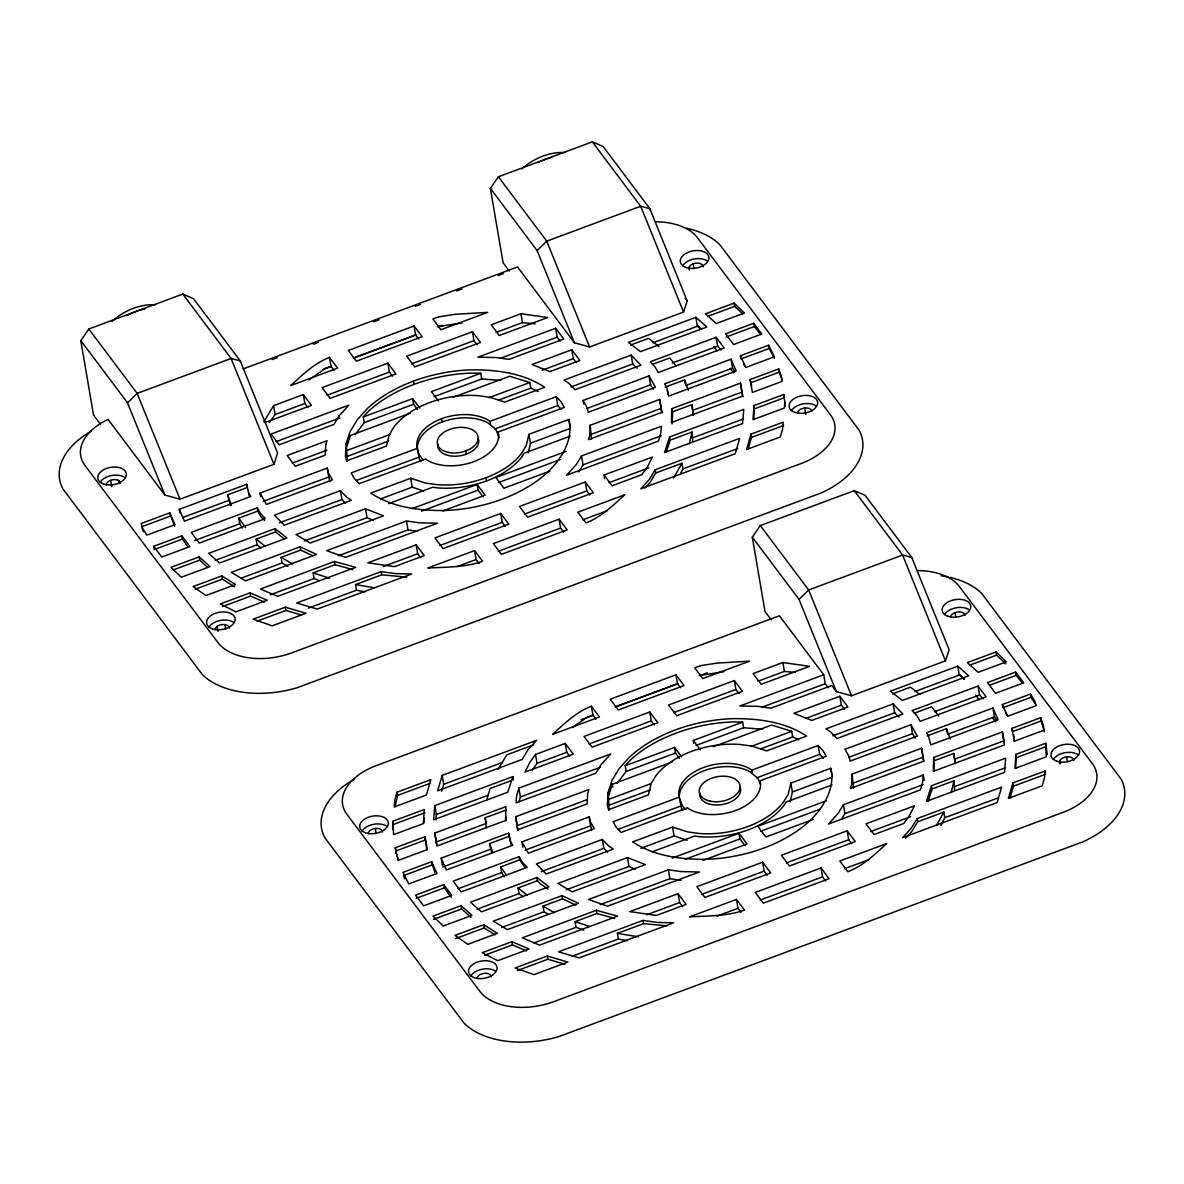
<?xml version="1.0" encoding="UTF-8"?>
<svg xmlns="http://www.w3.org/2000/svg" width="1184" height="1184" viewBox="0 0 1184 1184"><rect width="100%" height="100%" fill="white"/><g stroke="black" fill="none" stroke-linecap="round" stroke-linejoin="round"><path stroke-width="1.5" d="M347.149 461.508L346.616 447.167L350.434 435.446L410.404 413.157M505.938 820.764L506.13 817.123M444.444 510.511A113.472 68.761 -9.7 0 0 547.792 472.09C561.645 458.8 573.752 439.323 568.853 419.462L528.952 434.291L526.229 445.598L521.611 453.235M528.952 434.291L530.476 443.186L528.271 452.939M590.224 425.263L589.691 435.742L588.418 439.649L661.619 412.446L659.695 399.437L590.224 425.263L591.467 439.397M609.064 810.315L608.532 795.974L612.35 784.252L672.305 761.963M672.068 423.946L672.616 413.053L671.787 408.658L740.488 383.128L742.501 396.122L671.432 422.525L671.787 408.658M790.868 783.098L788.144 794.405L783.512 802.042A72.209 43.764 -9.7 0 1 698.974 833.477L687.386 831.849L672.571 827.068L632.685 841.883C654.219 856.18 681.022 859.554 706.345 859.303A113.472 68.761 -9.7 0 0 809.693 820.897C823.561 807.621 835.667 788.13 830.754 768.268L790.868 783.098L792.392 791.992L790.172 801.746M852.125 774.07L851.607 784.548L850.319 788.455L923.52 761.253L921.611 748.244L852.125 774.07L853.383 788.204M934.072 770.947L933.702 757.464L1002.404 731.934L1004.417 744.928L933.332 771.332L933.702 757.464M392.984 821.148L393.576 834.661L423.28 823.62L424.346 809.501L392.984 821.148L393.088 829.732M395.056 806.659L397.602 795.426L397.054 792.185L430.872 779.62L426.388 795.012L394.198 806.97L394.805 799.881L397.054 792.185M424.035 822.85L424.479 817.789M434.809 805.608L433.596 819.787L507.744 792.229L512.835 776.615L434.809 805.608L436.319 814.503L435.875 819.831M506.486 809.871L485.203 817.774L486.165 827.616M666.207 452.318L670.174 440.167L692.048 432.027L689.34 443.822M692.714 441.232L692.048 432.027M753.853 419.536L754.075 405.535L783.778 394.509L784.326 397.735L754.637 408.776M784.829 402.664L784.37 408.006L753.009 419.669L754.075 405.535M923.268 775.076L922.662 782.165L920.412 789.876L828.489 824.034L838.272 813.245L843.408 804.75L923.268 775.076L924.171 780.419M928.123 801.124L932.089 788.973L953.964 780.833L951.255 792.629M954.63 790.039L953.964 780.833M1015.768 768.342L1015.99 754.341L1045.694 743.315L1047.292 754.711M1045.072 770.991L1044.466 778.08L1042.216 785.776L1008.398 798.356L1012.897 782.95L1045.072 770.991L1045.635 774.232L1013.445 786.191L1009.952 798.164M442.15 775.416L437.651 790.823L522.174 759.418L528.005 749.783L536.574 740.34L442.15 775.416L443.674 784.326L441.676 791.164M486.713 800.058L490.087 788.5L511.725 780.463M518.858 788.1L516.624 795.796L516.017 802.885L595.863 773.211L600.998 764.716L610.781 753.942L518.858 788.1L520.383 796.995L519.036 801.612M750.982 434.143L746.482 449.55L780.315 436.97L782.565 429.274L783.157 422.185L750.982 434.143L751.529 437.384L748.036 449.358M656.128 221.793A56.743 34.38 -9.7 0 1 697.524 237.806L830.487 414.888A56.743 34.38 -9.7 0 1 800.976 463.61L291.767 652.858A56.743 34.38 -9.7 0 1 217.93 642.557L84.967 465.475A56.743 34.38 -9.7 0 1 104.814 421.06L108.114 419.447L164.872 495.03L180.012 499.204L273.963 464.291L277.604 453.132L240.248 360.883L193.54 298.679L182.765 294.091L88.815 329.004L80.793 340.592L93.521 415.007L100.684 424.553M243.105 368.949L517.512 266.962L574.447 342.798L589.602 346.971L683.553 312.058L687.194 300.899L649.824 208.665L603.115 146.461L592.34 141.858L498.39 176.771L490.383 188.36L503.096 262.774L509.312 271.047M669.626 436.926L664.52 452.554L742.56 423.546L743.774 409.368L669.626 436.926L670.174 440.167M828.282 687.712L825.263 683.686L823.738 674.791L739.852 705.975L758.012 706.36L770.888 708.165L831.804 685.521L836.363 691.604L851.518 695.778L945.468 660.864L949.109 649.705L911.739 557.472L865.03 495.267L854.256 490.664L760.306 525.578L752.299 537.166L765.012 611.58L771.228 619.854M931.527 785.732L926.436 801.361L1004.476 772.353L1005.675 758.174L931.527 785.732L932.089 788.973M263.869 421.696L273.608 405.653L303.341 394.598L311.392 405.342L264.787 422.658M498.064 769.334L506.796 754.844L533.762 744.825M645.014 488.015L649.912 482.613L655.744 472.978L681.925 463.255L673.652 478.025M680.608 473.482L682.887 468.908L681.925 463.255M905.701 838.168L911.828 831.42L917.659 821.785L943.84 812.061L936.544 825.455M940.999 825.322L944.802 817.715L943.84 812.061M355.23 434.558L364.243 422.614L413.586 404.262L417.612 409.634M522.159 456.476L524.098 453.265L570.111 436.156M581.507 455.944L576.356 464.439L566.574 475.228L658.496 441.07L660.746 433.359L661.353 426.27L581.507 455.944L583.016 464.853L578.739 471.928M655.196 469.752L649.365 479.372L640.796 488.829L735.205 453.738L739.704 438.332L655.196 469.752L655.744 472.978M617.145 783.349L626.158 771.406L675.502 753.068L679.527 758.441M841.513 819.313L844.932 813.66L923.091 784.607M917.112 818.558L911.28 828.178L902.696 837.636L997.12 802.545L1001.62 787.138L917.112 818.558L917.659 821.785M269.39 422.57L275.132 414.548L304.85 403.507L307.884 407.533M535.523 754.445L529.796 762.466L524.986 772.101L573.308 754.134L565.242 743.404L535.523 754.445L537.048 763.354L532.267 770.029M364.243 422.614L363.281 416.946L368.224 411.499A113.472 68.761 -9.7 0 1 471.572 373.093L480.748 373.286L481.71 378.954L500.817 380.434M626.158 771.406L625.196 765.752L630.14 760.306A113.472 68.761 -9.7 0 1 733.473 721.9L742.664 722.092L743.626 727.76L762.733 729.24M164.872 495.03L127.502 402.797L137.166 393.399L231.117 358.486L240.248 360.883M574.447 342.798L537.092 250.564L546.742 241.166L640.692 206.253L649.824 208.665M836.363 691.604L799.008 599.37L808.657 589.972L902.608 555.059L911.739 557.472M308.876 379.975L325.23 368.476L331.017 366.315L334.036 370.34M572.124 727.657L587.16 717.267L592.932 715.121L595.952 719.147M340.444 490.635L274.481 515.158L284.249 525.252L351.411 500.284L346.542 496.999L340.444 490.635L341.954 499.53L345.624 503.348M341.954 499.53L279.424 522.78M260.08 493.047L266.415 504.428L332.378 479.89L328.353 472.771L327.228 468.094L260.08 493.047L260.687 496.614M327.228 468.094L328.752 476.989L263.307 501.306M536.9 877.492L470.507 902.164L481.488 911.813L548.888 886.757L536.9 877.492L537.447 880.733L540.585 884.004L547.97 888.992M522.943 896.732L519.021 893.609L518.044 887.956L537.447 880.733M272.054 359.581L277.219 357.657M313.464 344.189L318.644 342.265M373.878 321.737L379.043 319.813M415.288 306.345L420.468 304.421M456.713 290.953L461.893 289.029M498.138 275.561L503.304 273.637M329.492 357.42C314.47 363.118 302.408 374.84 290.761 385.555L337.558 368.15L329.492 357.42L331.017 366.315M414.045 326L348.288 350.434L356.34 361.179L422.111 336.73L414.045 326L415.569 334.894L418.588 338.92M353.261 358.056L415.569 334.894M437.251 326.843L462.041 322.803M322.818 369.571L331.446 366.359M353.883 358.027L416.013 334.939M438.435 326.592L441.898 325.304M387.893 363.177L322.122 387.612L330.188 398.357L395.944 373.907L387.893 363.177L389.418 372.072L392.437 376.098M472.446 331.742L406.674 356.192L414.74 366.922L480.512 342.487L472.446 331.742L473.97 340.652L476.989 344.677M520.96 313.716L491.242 324.771L499.293 335.501L547.63 317.534L520.96 313.716L522.484 322.61L535.138 323.809M327.11 395.234L389.418 372.072M411.662 363.799L473.97 340.652M496.066 332.438L522.484 322.61M555.681 328.264L477.936 357.168L496.111 357.553L508.987 359.359L563.747 339.009L555.681 328.264L557.205 337.174L560.224 341.199M276.094 441.647L340.015 417.893M500.196 358.352L557.205 337.174M363.281 416.946L412.624 398.608L419.669 407.992M480.748 373.286L431.405 391.623L438.465 401.006M434.084 396.655L481.71 378.954M571.798 349.739L532.016 364.524L549.924 371.598L579.864 360.469L571.798 349.739L573.322 358.634L576.356 362.674M453.176 397.262L509.697 376.246L529.825 382.506L530.787 388.16L538.232 391.475M292.226 463.107L326.828 450.246M542.183 370.207L573.322 358.634M169.726 512.894L141.044 523.55L142.835 528.552L146.846 535.138L175.025 524.66L169.726 512.894L174.684 526.421M179.894 512.894L179.287 509.342L246.686 484.286L249.291 496.066M695.866 317.342L628.467 342.398L640.455 351.648L706.848 326.991L695.866 317.342L697.391 326.236L701.357 329.389M734.11 303.134L705.427 313.79L716.246 323.498L744.44 313.035L734.11 303.134L734.657 306.36L742.797 313.849M170.274 516.135L141.606 526.791L143.382 531.794M230.451 505.672L227.624 494.808L247.234 487.527L246.686 484.286M346.438 450.66L390.75 434.188M488.918 397.706L529.825 382.506M630.658 345.018L648.625 338.343L659.103 346.646M707.662 316.394L734.657 306.36M182.514 517.6L228.601 500.477M347.415 456.314L388.308 441.114M498.405 400.192L530.787 388.16M653.006 342.738L697.391 326.236M631.205 355.111L564.043 380.064L568.912 383.364L575.01 389.714L640.988 365.205L631.205 355.111L632.73 364.006L637.155 368.194M571.014 386.946L632.73 364.006M153.668 546.327L181.862 535.849L189.914 546.579L161.734 557.057L153.668 546.327L154.231 549.568L182.41 539.09L188.152 547.245M257.224 507.832L191.26 532.356L199.312 543.086L265.29 518.577L260.436 513.516L257.224 507.832L257.772 511.074L260.983 516.742L264.624 520.546M417.449 448.277L351.174 472.919L354.386 478.588L359.226 483.649L425.515 459.007L427.927 460.65A41.262 25.012 -9.7 0 0 473.852 461.642A41.262 25.012 -9.7 0 0 498.553 434.395L497.99 432.071L564.28 407.429L561.068 401.761L556.214 396.699L489.939 421.341L487.527 419.713A41.262 25.012 -9.7 0 0 441.602 418.707A41.262 25.012 -9.7 0 0 416.901 445.968L419.432 459.096L420.927 461.73M716.142 337.277L650.179 361.786L655.018 366.848L658.23 372.531L724.208 348.007L716.142 337.277L717.667 346.172L721.145 350.02M753.734 323.306L725.54 333.784L733.606 344.514L761.786 334.036L753.734 323.306L754.282 326.547L760.631 334.48M242.306 527.99L239.745 523.802L238.783 518.133L257.772 511.074M652.458 364.391L669.73 357.968L676.079 365.9M726.088 337.011L754.282 326.547M194.457 540.629L239.745 523.802M356.088 480.541L418.973 457.172M494.853 428.978L557.738 405.594L561.379 409.398M672.364 363L717.667 346.172M583.061 400.458L587.101 407.592L588.226 412.269L655.388 387.316L649.039 375.935L583.061 400.458L583.682 404.01M587.131 408.406L650.564 384.83L653.316 389.344M199.208 556.865L171.029 567.328L181.344 577.23L210.027 566.574L199.208 556.865L199.77 560.091L207.703 567.536M274.999 528.7L208.606 553.372L219.588 563.007L286.987 537.965L274.999 528.7L275.546 531.927L284.589 539.194M521.611 453.235A72.209 43.764 -9.7 0 1 437.059 484.67L425.47 483.042L410.67 478.262L370.784 493.077C392.304 507.374 419.121 510.763 444.444 510.496M731.031 359.196L664.653 383.882L666.725 387.538L668.768 396.063L736.167 371.006L731.031 359.196L732.556 368.091L734.79 371.761M740.429 355.703L768.608 345.225L774.41 356.798L745.728 367.454L740.429 355.703L740.977 358.944L769.171 348.466L774.366 358.382M173.234 569.948L199.77 560.091M261.042 547.926L257.106 544.803L256.144 539.149L275.546 531.927M665.201 387.109L684.618 379.901L688.318 390.276M215.162 560.402L257.106 544.803M380.612 498.893L412.18 487.157L423.458 490.975M530.476 443.186L570.362 428.356M685.58 385.555L732.556 368.091M365.53 508.765L296.044 534.591L310.252 543.042L383.453 515.839L365.53 508.765L367.055 517.66L373.36 520.472M388.441 503.688L432.737 487.216L437.606 487.897A72.209 43.764 -9.7 0 0 522.159 456.476M304.347 540.97L367.055 517.66M591.734 434.158L661.22 408.332L659.695 399.437M221.808 575.898L193.14 586.554L205.883 595.552L235.586 584.526L221.808 575.898L222.37 579.139L234.61 586.864M300.07 546.816L231.368 572.346L245.488 580.841L316.557 554.423L300.07 546.816L300.618 550.057L312.532 555.622M750.049 379.576L778.717 368.92L781.499 376.69L782.106 381.396L752.402 392.437L750.049 379.576L751.692 385.88M195.375 589.173L222.37 579.139M287.845 566.322L282.058 562.977L281.096 557.309L300.618 550.057M411.988 508.661L477.093 484.463L485.144 495.193L442.609 511.014M566.115 451.37L495.874 477.478L503.94 488.208L549.879 471.143M672.334 411.899L691.87 404.632L693.484 415.362M750.597 382.802L779.279 372.146L778.717 368.92M241.373 578.088L282.058 562.977M421.519 511.133L478.055 490.132L483.087 496.836M498.553 482.51L560.239 459.584M692.832 410.3L742.013 392.022L740.488 383.128M406.482 521.004L326.636 550.678L345.61 557.353L437.518 523.195L419.343 522.795L406.482 521.004L408.006 529.899L417.656 531.246M338.358 555.784L408.006 529.899M583.016 464.853L661.175 435.801M250.031 592.888L220.328 603.914L235.853 611.876L267.214 600.229L250.031 592.888L250.579 596.114L264.476 602.064M334.48 561.497L260.347 589.055L277.663 596.336L355.703 567.328L334.48 561.497L335.042 564.724L352.714 569.593M222.533 606.548L250.579 596.114M318.452 580.338L314.13 578.517L313.153 572.864L335.042 564.724M270.292 594.812L314.13 578.517M693.025 437.695L743.596 418.899M416.161 544.862L367.839 562.814L394.494 566.633L424.212 555.592L416.161 544.862L417.686 553.757L420.705 557.782M500.714 513.427L434.942 537.876L443.008 548.606L508.78 524.157L500.714 513.427L502.238 522.322L505.257 526.347M585.266 482.006L519.51 506.441L527.561 517.186L593.332 492.736L585.266 482.006L586.79 490.901L589.81 494.927M604.062 475.021L652.384 457.068L647.574 466.688L641.846 474.71L612.113 485.751L604.062 475.021L604.669 478.588M383.172 566.588L417.686 553.757M439.93 545.484L502.238 522.322M524.482 514.063L586.79 490.901M609.035 482.643L648.728 467.887M285.359 607.2L253.184 619.158L272.157 625.848L305.975 613.268L285.359 607.2L285.906 610.441L301.372 614.984M381.144 571.606L296.636 603.011L317.253 609.079L411.662 573.988L395.737 573.633L381.144 571.606L381.692 574.832L406.911 577.111M257.12 621.141L285.906 610.441M365.101 591.852L356.488 590.224L355.526 584.57L381.692 574.832M751.529 437.384L783.719 425.426M308.447 608.088L356.488 590.224M682.887 468.908L737.795 448.514M474.562 550.604L427.779 567.994C446.057 567.151 465.149 567.358 482.613 561.349L474.562 550.604L476.072 559.514L479.106 563.525M559.114 519.184L493.343 543.619L501.409 554.364L567.166 529.914L559.114 519.184L560.624 528.079L563.658 532.104M457.024 566.588L476.072 559.514M498.331 551.241L560.624 528.079M582.883 519.806L607.14 510.792M591.408 706.226C576.386 711.924 564.324 723.646 552.676 734.346L599.459 716.956L591.408 706.226L592.932 715.121M675.96 674.806L610.189 699.241L618.255 709.986L684.026 685.536L675.96 674.806L677.485 683.701L680.504 687.726M615.177 706.863L677.485 683.701M699.167 675.65L723.957 671.609M581.166 719.694L593.258 715.21M615.71 706.863L677.87 683.76M700.306 675.413L707.218 672.852M397.602 795.426L429.748 783.482M443.674 784.326L502.564 762.437M649.794 711.984L584.038 736.418L592.089 747.163L657.86 722.714L649.794 711.984L651.318 720.878L654.338 724.904M734.361 680.548L668.59 704.998L676.656 715.728L742.412 691.293L734.361 680.548L735.871 689.458L738.905 693.484M782.876 662.522L753.142 673.578L761.208 684.308L809.53 666.34L782.876 662.522L784.4 671.417L795.234 672.438M537.048 763.354L566.766 752.299L569.785 756.324M589.01 744.04L651.318 720.878M673.578 712.605L735.871 689.458M757.967 681.244L784.4 671.417M393.547 824.39L424.908 812.727M436.319 814.503L487.63 795.441M520.383 796.995L600.392 767.262M761.919 707.233L825.263 683.686M398.076 860.368L395.264 847.759L424.967 836.733L426.773 849.742M434.868 833.048L505.938 806.63L505.568 820.497L436.866 846.027L434.868 833.048L436.807 845.228M425.515 839.959L395.811 851L395.264 847.759M625.196 765.752L674.525 747.415L681.584 756.798M693.809 743.256L693.321 740.429L742.664 722.092M436.378 841.942L486.18 823.442M695.985 745.461L743.626 727.76M515.75 816.708L588.951 789.506L587.678 793.413L587.146 803.906L517.66 829.732L515.75 816.708L517.926 830.724M839.856 696.251L793.916 713.33L811.839 720.405L847.922 706.996L839.856 696.251L841.38 705.161L844.414 709.201M713.375 746.704L771.613 725.052L791.726 731.312L792.703 736.966L798.652 739.615M517.275 825.603L587.072 799.674M805.653 718.436L841.38 705.161M431.627 861.7L402.96 872.356L408.746 883.93L436.94 873.452L431.627 861.7L434.809 872.297M441.188 858.148L508.602 833.092L510.644 841.632L512.716 845.287L446.324 869.959L441.188 858.148L442.402 865.267M957.782 666.148L890.368 691.204L902.371 700.454L968.764 675.798L957.782 666.148L959.306 675.043L964.605 679.246M996.01 651.94L967.343 662.596L978.162 672.305L1006.356 661.841L996.01 651.94L996.573 655.166L1005.808 663.869M432.19 864.942L403.507 875.598L404.691 878.913M491.745 852.746L489.54 843.615L509.15 836.333L508.602 833.092M608.354 799.466L650.963 783.63M750.834 746.512L791.726 731.312M892.558 693.824L910.54 687.149L919.716 694.401M969.578 665.201L996.573 655.166M442.712 867.043L490.502 849.283M609.316 805.12L650.223 789.92M760.32 748.998L792.703 736.966M914.921 691.545L959.306 675.043M521.981 841.854L589.144 816.886L590.268 821.578L594.294 828.696L528.316 853.22L521.981 841.854L522.899 847.182M893.121 703.918L825.958 728.87L830.828 732.171L836.925 738.52L902.904 714.011L893.121 703.918L894.645 712.812L899.07 717.001M525.222 850.112L590.653 825.796L589.144 816.886M832.929 735.752L894.645 712.812M443.763 884.64L415.584 895.119L423.635 905.849L451.814 895.385L443.763 884.64L444.311 887.882L451.208 897.324M519.125 856.639L453.161 881.162L461.212 891.892L527.191 867.369L522.336 862.307L519.125 856.639L519.687 859.865L525.311 868.079M679.364 797.084L613.09 821.726L616.287 827.394L621.141 832.456L687.43 807.814L689.843 809.442A41.262 25.012 -9.7 0 0 735.752 810.448A41.262 25.012 -9.7 0 0 760.468 783.201L759.906 780.878L826.195 756.236L822.984 750.567L818.129 745.506L751.84 770.148L749.442 768.52A41.262 25.012 -9.7 0 0 703.518 767.513A41.262 25.012 -9.7 0 0 678.817 794.76L681.348 807.902L682.842 810.537M978.058 686.084L912.08 710.592L916.934 715.654L920.146 721.337L986.109 696.814L978.058 686.084L979.582 694.978L983.06 698.826M1015.635 672.112L987.456 682.591L995.507 693.321L1023.701 682.842L1015.635 672.112L1016.198 675.354L1022.547 683.286M416.132 898.36L444.311 887.882M504.221 876.796L501.661 872.593L500.684 866.925L519.687 859.865M914.359 713.197L931.63 706.774L938.838 716.113M989.661 685.21L1016.198 675.354M458.03 888.799L501.661 872.593M618.004 829.348L680.889 805.978M756.768 777.784L819.654 754.4L823.294 758.204M934.28 711.806L979.582 694.978M602.345 839.441L536.382 863.95L546.15 874.044L613.312 849.091L608.458 845.805L602.345 839.441L603.87 848.336L607.54 852.154M910.955 724.741L844.976 749.265L849.017 756.398L850.142 761.075L917.289 736.122L910.955 724.741L912.479 733.636L915.217 738.15M541.28 871.602L603.87 848.336M849.046 757.212L912.479 733.636M461.109 905.656L432.93 916.135L443.245 926.021L471.928 915.365L461.109 905.656L461.671 908.898L471.04 917.467M992.947 708.002L926.569 732.689L928.626 736.344L930.683 744.869L998.082 719.813L992.947 708.002L994.471 716.897L996.706 720.568M1002.345 704.51L1030.524 694.031L1034.535 700.617L1036.326 705.605L1007.643 716.261L1002.345 704.51L1002.892 707.751L1031.072 697.272L1035.097 703.858M433.477 919.361L461.671 908.898M927.116 735.915L946.519 728.708L950.219 739.082M477.063 909.194L519.021 893.609M640.855 848.306L674.096 835.963L687.149 840.27M792.392 791.992L832.278 777.163M947.496 734.361L994.471 716.897M627.431 857.571L557.945 883.397L572.153 891.833L645.354 864.631L627.431 857.571L628.956 866.466L635.275 869.263M652.058 851.858L694.653 836.022L699.522 836.703A72.209 43.764 -9.7 0 0 784.074 805.283L786.013 802.071L832.026 784.962M566.248 889.776L628.956 866.466M853.649 782.964L923.135 757.138L921.611 748.244M483.723 924.704L455.041 935.36L467.784 944.358L497.487 933.318L483.723 924.704L484.271 927.945L494.956 934.768M561.986 895.622L493.284 921.152L507.388 929.632L578.458 903.229L561.986 895.622L562.533 898.863L575.957 905.094M1011.965 728.382L1040.632 717.726L1043.415 725.496L1044.007 730.202L1014.318 741.243L1011.965 728.382L1012.512 731.608L1041.195 720.952L1040.632 717.726M455.603 938.601L484.271 927.945M548.31 914.285L543.974 911.769L543.012 906.115L562.533 898.863M672.186 858.104L738.994 833.27L747.06 844L702.822 860.442M826.314 800.813L757.79 826.284L765.856 837.014L813.497 819.313M934.25 760.705L953.786 753.438L955.177 762.481M501.587 927.531L543.974 911.769M685.151 859.303L739.97 838.938L745.002 845.642M760.468 831.316L820.438 809.027M954.748 759.107L1003.928 740.829L1002.404 731.934M668.383 869.811L588.537 899.485L607.51 906.16L699.418 872.001L681.259 871.602L668.383 869.811L669.907 878.706L681.17 880.274M600.244 904.591L669.907 878.706M511.917 941.68L482.228 952.72L497.754 960.683L529.1 949.02L511.917 941.68L512.48 944.921L526.362 950.87M596.381 910.289L522.233 937.846L539.564 945.143L617.589 916.135L596.381 910.289L596.928 913.53L614.614 918.399M484.419 955.34L512.48 944.921M583.801 930.15L576.016 927.324L575.054 921.655L596.928 913.53M1016.538 757.582L1046.242 746.542M533.866 942.982L576.016 927.324M954.94 786.502L1005.512 767.706M678.062 893.654L629.74 911.621L656.395 915.439L686.128 904.398L678.062 893.654L679.586 902.563L682.606 906.589M762.629 862.233L696.858 886.683L704.924 897.413L770.68 872.963L762.629 862.233L764.139 871.128L767.173 875.154M847.182 830.813L781.41 855.248L789.476 865.992L855.233 841.543L847.182 830.813L848.706 839.708L851.725 843.733M646.79 914.744L679.586 902.563M701.846 894.29L764.139 871.128M786.398 862.87L848.706 839.708M870.95 831.449L910.644 816.694M547.26 956.006L515.07 967.964L534.043 974.639L567.861 962.074L547.26 956.006L547.807 959.247L564.99 964.294M643.045 920.412L558.522 951.818L579.139 957.886L673.563 922.795L657.638 922.44L643.045 920.412L643.593 923.638L667.036 925.873M517.319 970.569L547.807 959.247M627.002 940.644L618.388 939.03L617.412 933.377L643.593 923.638M572.064 956.243L618.388 939.03M944.802 817.715L997.994 797.957M736.463 899.411L689.68 916.801C707.958 915.957 727.05 916.164 744.529 910.141L736.463 899.411L737.987 908.306L741.006 912.331M821.015 867.99L755.259 892.425L763.31 903.17L829.081 878.72L821.015 867.99L822.54 876.885L825.559 880.911M717.193 916.046L737.987 908.306M760.232 900.047L822.54 876.885M844.799 868.612L869.056 859.599M374.632 587.812L355.526 584.57M638.354 936.796L617.412 933.377M329.507 578.221L313.153 572.864M589.691 926.51L575.054 921.655M281.096 557.309L292.655 564.013M543.012 906.115L554.571 912.82M256.144 539.149L265.305 546.416M518.044 887.956L527.206 895.208M422.94 459.718L418.47 453.442L417.449 449.195A41.262 25.012 -9.7 0 1 442.165 421.948A41.262 25.012 -9.7 0 1 488.074 422.94L495.859 429.452L499.1 437.621M685.98 809.693L682.606 806.186L679.364 798.001A41.262 25.012 -9.7 0 1 704.08 770.754A41.262 25.012 -9.7 0 1 749.99 771.746L757.775 778.243L760.454 784.119L759.906 780.878M245.68 527.576L238.783 518.133M506.426 875.094L500.684 866.925M592.34 141.858L640.692 206.253L683.553 312.058M854.256 490.664L902.608 555.059L945.468 660.864M685.136 298.161L687.194 300.899M698.368 325.926L700.573 328.871M713.819 346.527L717.134 350.938M730.395 368.579L733.695 372.99M960.268 674.732L963.584 679.157M975.734 695.334L979.05 699.744M992.296 717.386L995.611 721.796M498.39 176.771L546.742 241.166L589.602 346.971M760.306 525.578L808.657 589.972L851.518 695.778M490.383 188.36L537.092 250.564M752.299 537.166L799.008 599.37M823.738 674.791L779.412 615.769L376.379 765.56A56.743 34.38 -9.7 0 0 346.868 814.266L479.846 991.363A56.743 34.38 -9.7 0 0 553.683 1001.664L1062.892 812.416A56.743 34.38 -9.7 0 0 1092.403 763.695L959.425 586.598A56.743 34.38 -9.7 0 0 918.044 570.599M693.321 740.429L700.366 749.812M182.765 294.091L231.117 358.486L273.963 464.291M88.815 329.004L137.166 393.399L180.012 499.204M80.793 340.592L127.502 402.797M248.729 492.825L250.801 496.481L184.423 521.167L179.287 509.342M1041.195 720.952L1044.362 731.875M1005.571 712.146L1006.622 715.092M1003.928 740.829L1004.461 742.338M923.135 757.138L923.949 761.623M779.279 372.146L782.047 379.931M743.656 363.34L744.706 366.285M742.013 392.022L742.975 396.818M489.54 843.615L492.618 852.273M395.87 852.465L398.638 860.235L427.306 849.579L424.967 836.733M227.624 494.808L231.324 505.198M667.273 390.764L668.087 394.183M590.653 825.796L591.778 830.472M509.15 836.333L511.192 844.858M328.752 476.989L329.877 481.666M1066.577 756.857L1067.406 761.712M1060.02 760.335L1060.568 763.576M1030.524 694.031L1031.072 697.272M1012.897 782.95L1013.445 786.191M955.044 612.616L955.873 617.471M946.519 728.708L947.244 732.955M797.602 413.29A7.222 4.381 -9.7 0 1 804.661 408.051L805.771 414.533M768.608 345.225L769.171 348.466M843.408 804.75L844.932 813.66M830.754 768.268L831.967 775.387M818.129 745.506L819.654 754.4M693.143 263.81L693.972 268.664M751.84 770.148L752.402 773.374M684.618 379.901L685.344 384.149M738.994 833.27L739.97 838.938M649.039 375.935L650.564 384.83M674.525 747.415L675.502 753.068M672.571 827.068L674.096 835.963M568.853 419.462L570.066 426.58M556.214 396.699L557.738 405.594M612.35 784.252L612.838 787.079M565.242 743.404L566.766 752.299M497.99 432.071L498.553 435.312M489.939 421.341L490.487 424.568M485.928 477.744L486.491 480.97M477.093 484.463L478.055 490.132M465.786 450.912L466.333 454.138M512.835 776.615L513.397 779.842M441.602 418.707L442.165 421.948M413.408 381.144L413.956 384.386M485.203 817.774L485.928 822.022M412.624 398.608L413.586 404.262M410.67 478.262L412.18 487.157M303.341 394.598L304.85 403.507M368.224 833.699A7.222 4.381 -9.7 0 1 375.284 828.474L376.112 833.329M273.608 405.653L275.132 414.548M224.916 624.575L225.744 629.429M217.131 626.425L217.96 631.279M181.862 535.849L182.41 539.09M118.459 480.378L119.022 483.605M110.645 480.304L111.755 486.787M1045.694 743.315L1046.286 756.813L1014.925 768.475L1015.99 754.341M1013.608 734.687L1014.451 741.214M953.786 753.438L955.074 763.562M783.778 394.509L785.377 405.905M691.87 404.632L693.173 414.755M661.604 409.398L662.048 412.816M537.802 162.696A51.563 39.161 -36.9 0 1 551.566 157.383M521.626 169.105A51.563 39.161 -36.9 0 1 565.02 152.573M126.747 315.728A51.563 39.161 -36.9 0 1 145.084 308.92M112.036 321.323A51.563 39.161 -36.9 0 1 155.444 304.806M215.103 629.784A7.222 4.381 -9.7 0 1 222.163 624.545A7.222 4.381 -9.7 0 1 229.415 628.142M106.308 484.892A7.222 4.381 -9.7 0 1 113.383 479.668A7.222 4.381 -9.7 0 1 120.62 483.25M100.181 482.214A14.445 8.747 -9.7 0 1 124.705 477.404M208.976 627.106A14.445 8.747 -9.7 0 1 233.5 622.296M91.035 431.257A81.489 49.388 -9.7 0 0 62.974 488.977L202.183 674.377A81.489 49.388 -9.7 0 0 297.332 687.652L821.089 492.988A81.489 49.388 -9.7 0 0 859.125 430.206L719.902 244.807A81.489 49.388 -9.7 0 0 686.35 228.201M478.188 438.391A20.631 12.506 -9.7 0 1 459.422 455.899A20.631 12.506 -9.7 0 1 437.976 444.089M804.661 408.051A7.222 4.381 -9.7 0 1 811.913 411.647M689.384 270.011A7.222 4.381 -9.7 0 1 694.475 263.41A7.222 4.381 -9.7 0 1 703.118 266.755M682.665 265.719A14.445 8.747 -9.7 0 1 707.203 260.909M791.46 410.611A14.445 8.747 -9.7 0 1 815.998 405.801M477.019 978.591A7.222 4.381 -9.7 0 1 484.078 973.352A7.222 4.381 -9.7 0 1 491.33 976.948M375.284 828.474A7.222 4.381 -9.7 0 1 382.536 832.056M1060.094 763.71A7.222 4.381 -9.7 0 1 1065.186 757.109A7.222 4.381 -9.7 0 1 1073.814 760.454M950.708 617.204A7.222 4.381 -9.7 0 1 957.782 611.98A7.222 4.381 -9.7 0 1 965.019 615.562M470.877 975.912A14.445 8.747 -9.7 0 1 495.415 971.102M362.082 831.02A14.445 8.747 -9.7 0 1 386.62 826.21M944.58 614.526A14.445 8.747 -9.7 0 1 969.119 609.716M1053.375 759.418A14.445 8.747 -9.7 0 1 1077.914 754.608M354.549 779.161A81.489 49.388 -9.7 0 0 324.875 837.784L464.084 1023.168A81.489 49.388 -9.7 0 0 559.233 1036.459L1083.005 841.794A81.489 49.388 -9.7 0 0 1121.026 779.013L981.817 593.613A81.489 49.388 -9.7 0 0 949.997 577.392M941.043 575.735A81.489 49.388 -9.7 0 1 948.251 577.008M740.089 787.197A20.631 12.506 -9.7 0 1 721.337 804.691A20.631 12.506 -9.7 0 1 699.892 792.895M325.763 444.607L325.23 455.1L295.304 466.23L287.238 455.5L327.036 440.7L325.763 444.607M346.068 443.926L345.447 456.077L346.601 460.887L386.487 446.057L389.21 434.75L393.843 427.113A72.209 43.764 -9.7 0 1 478.395 395.693L489.969 397.306L504.784 402.101L544.67 387.272C523.15 372.99 496.333 369.6 471.01 369.852A113.472 68.761 -9.7 0 0 367.662 408.273L357.346 419.654L350.064 431.657L346.068 443.926M607.969 792.732L607.362 804.883L608.517 809.693L648.403 794.864L651.126 783.556L655.758 775.92A72.209 43.764 -9.7 0 1 740.311 744.499L751.884 746.112L766.699 750.908L806.585 736.078C785.066 721.796 758.248 718.407 732.926 718.658A113.472 68.761 -9.7 0 0 629.577 757.064L619.262 768.46L611.98 780.463L607.969 792.732M914.3 805.875L909.49 815.495L903.747 823.516L874.029 834.557L865.978 823.827L914.3 805.875M339.098 415.91L333.947 424.405L279.187 444.77L271.121 434.04L348.866 405.135L339.098 415.91M624.678 494.808C613.031 505.524 600.969 517.245 585.962 522.928L577.896 512.198L624.678 494.808M886.594 843.615C874.946 854.315 862.884 866.052 847.862 871.735L839.811 861.005L886.594 843.615M438.628 316.868L432.841 319.014L440.892 329.744L487.69 312.354L455.189 314.293L438.628 316.868M700.528 665.674L694.756 667.82L702.808 678.55L749.605 661.16L717.09 663.099L700.528 665.674M103.511 483.975A14.445 8.747 -9.7 0 0 126.288 475.509A14.445 8.747 -9.7 0 0 106.442 468.464A14.445 8.747 -9.7 0 0 103.511 483.975M212.306 628.852A14.445 8.747 -9.7 0 0 235.083 620.386A14.445 8.747 -9.7 0 0 215.236 613.356A14.445 8.747 -9.7 0 0 212.306 628.852M448.514 452.436A20.631 12.506 -9.7 0 0 478.144 437.281A20.631 12.506 -9.7 0 0 446.516 430.813A20.631 12.506 -9.7 0 0 448.514 452.436M686.01 267.48A14.445 8.747 -9.7 0 0 708.787 259.015A14.445 8.747 -9.7 0 0 688.94 251.97A14.445 8.747 -9.7 0 0 686.01 267.48M794.804 412.358A14.445 8.747 -9.7 0 0 817.582 403.892A14.445 8.747 -9.7 0 0 797.735 396.862A14.445 8.747 -9.7 0 0 794.804 412.358M474.222 977.658A14.445 8.747 -9.7 0 0 496.999 969.193A14.445 8.747 -9.7 0 0 477.152 962.163A14.445 8.747 -9.7 0 0 474.222 977.658M365.427 832.781A14.445 8.747 -9.7 0 0 388.204 824.316A14.445 8.747 -9.7 0 0 368.357 817.271A14.445 8.747 -9.7 0 0 365.427 832.781M947.91 616.287A14.445 8.747 -9.7 0 0 970.702 607.806A14.445 8.747 -9.7 0 0 950.841 600.776A14.445 8.747 -9.7 0 0 947.91 616.287M1056.705 761.164A14.445 8.747 -9.7 0 0 1079.497 752.698A14.445 8.747 -9.7 0 0 1059.636 745.668A14.445 8.747 -9.7 0 0 1056.705 761.164M710.43 801.228A20.631 12.506 -9.7 0 0 740.044 786.087A20.631 12.506 -9.7 0 0 708.432 779.62A20.631 12.506 -9.7 0 0 710.43 801.228"/></g></svg>
